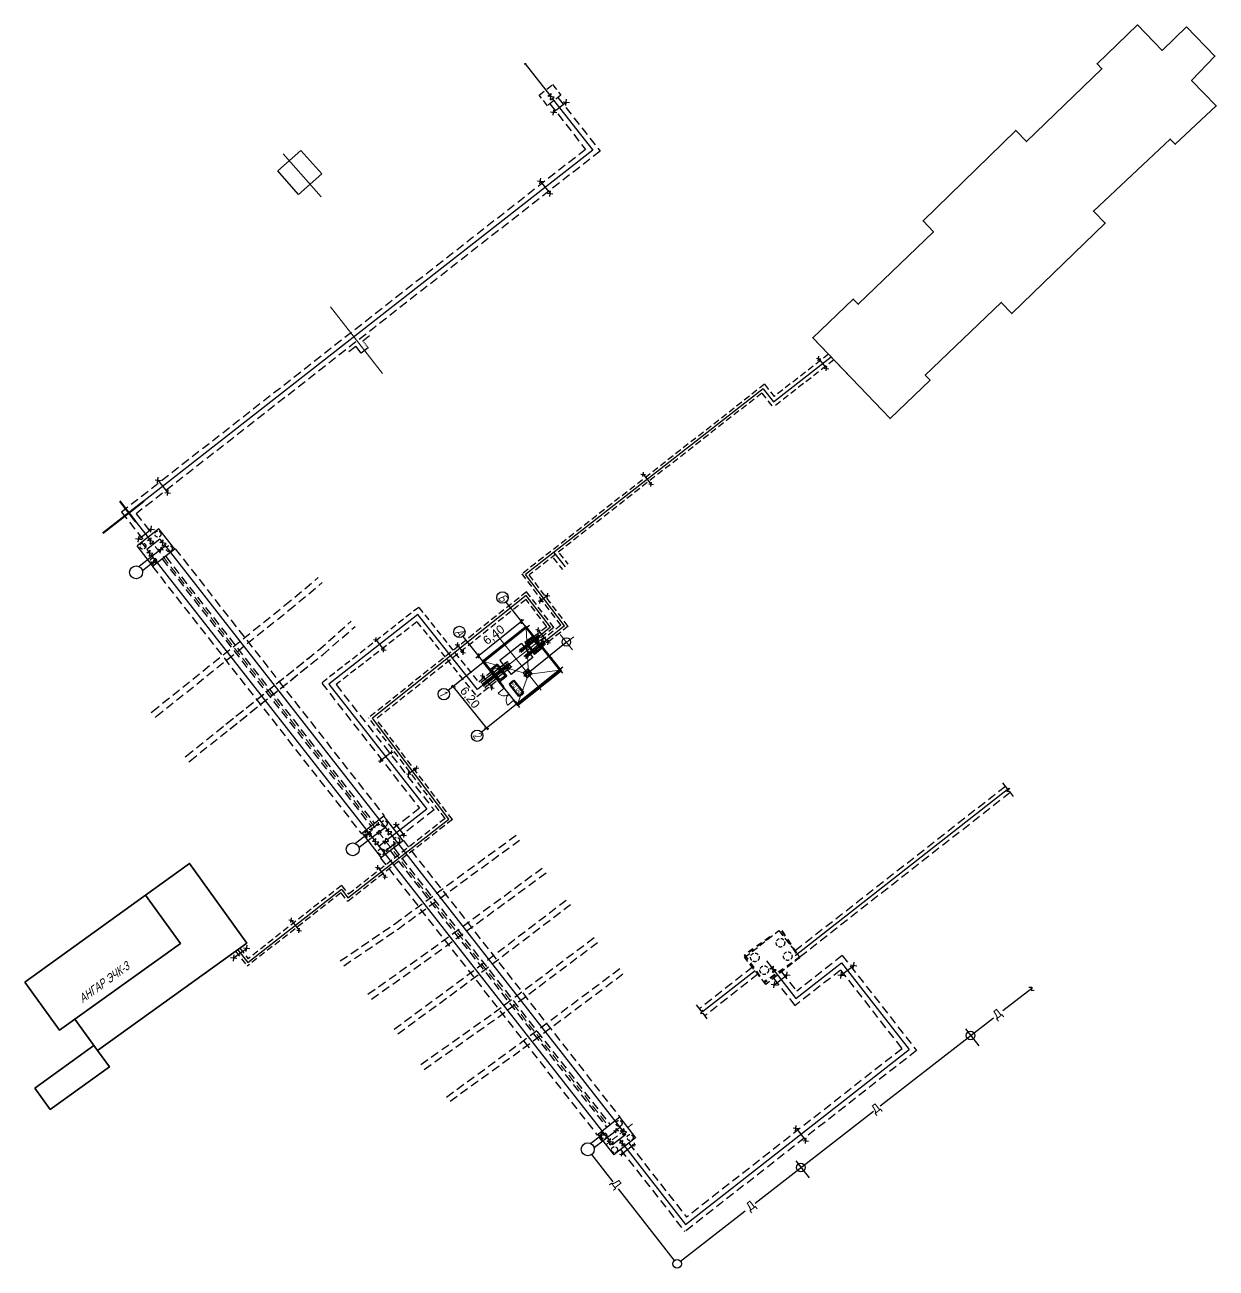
# Model space of a CAD drawing. Header units: metres. Extents: x 10859 to 10997, y -5554 to -5410.
import ezdxf

# ---------------------------------------------------------------- set-up
doc = ezdxf.new("R2010")
doc.units = ezdxf.units.M
doc.header["$MEASUREMENT"] = 0
doc.linetypes.add('( DASHED )', pattern=[0.75, 0.5, -0.25])
for name, color, linetype, lineweight in [('6_Теплопровод', 253, 'Continuous', 5), ('Аннотация', 7, 'Continuous', 50), ('Витраж', 7, 'Continuous', 18), ('Двери', 7, 'Continuous', 18), ('МГТ_АР_Платформа', 7, 'Continuous', 30), ('МГТ_ПМТ_границы_покрытий', 7, 'Continuous', 20), ('МГТ_ПМТ_Здания и  Сооружения', 250, 'Continuous', 35), ('МГТ_ТС-футляр', 6, 'Continuous', 30), ('МГТ_ТС_дренаж', 132, 'Continuous', 30), ('МГТ_ТС_канал', 6, 'Continuous', 30), ('МГТ_ТС_сеть', 6, 'Continuous', 30), ('Панели витража', 7, 'Continuous', 18), ('Стены наружные', 7, 'Continuous', 18), ('Стены штриховка', 7, 'Continuous', 40)]:
    doc.layers.add(name, color=color, linetype=linetype, lineweight=lineweight)
doc.layers.add('МГТ_ПМТ_здание', color=7, linetype='Continuous')
doc.layers.add('характеристика зданий', color=253, linetype='Continuous')
doc.styles.add('GOST Common', font='GOST_Common.ttf', dxfattribs={"width": 0.9, "oblique": 15, "height": 350})
doc.styles.add('GOST Common_3', font='GOST_Common.ttf', dxfattribs={"width": 0.9, "height": 250})
doc.styles.add('mggt', font='russian_1251.shx', dxfattribs={"width": 0.75, "oblique": 18, "height": 1})
doc.styles.get("Standard").update_dxf_attribs({"font": 'arial.ttf'})
pattern_1 = [(308.6098, (10918.57746, -5485.15179), (0.3026886, -0.2310375), [0.030477, -0.246586, 0.030477, -0.246586, -1.47767]), (308.6098, (10918.57746, -5485.15179), (0.3026886, -0.2310375), [-0.5541264, 0.030477, -0.5236494, 0.030477, -0.246586, -0.646481]), (308.6098, (10918.57746, -5485.15179), (0.3026886, -0.2310375), [-1.385316, 0.030477, -0.154232, 0.030477, -0.431295]), (68.6098, (10918.69999, -5485.23123), (0.0487401, 0.3776547), [0.030477, -0.246586, 0.030477, -0.246586, -1.47767]), (68.6098, (10918.69999, -5485.23123), (0.0487401, 0.3776547), [-0.5541264, 0.030477, -0.5236494, 0.030477, -0.246586, -0.646481]), (68.6098, (10918.69999, -5485.23123), (0.0487401, 0.3776547), [-1.385316, 0.030477, -0.154232, 0.030477, -0.431295]), (188.6098, (10918.87314, -5485.15205), (-0.3514286, -0.1466172), [0.030477, -0.246586, 0.030477, -0.246586, -1.47767]), (188.6098, (10918.87314, -5485.15205), (-0.3514286, -0.1466172), [-0.5541264, 0.030477, -0.5236494, 0.030477, -0.246586, -0.646481]), (188.6098, (10918.87314, -5485.15205), (-0.3514286, -0.1466172), [-1.385316, 0.030477, -0.154232, 0.030477, -0.431295])]

# ---------------------------------------------------------------- blocks, each defined once
blk = doc.blocks.new('01_Панель - _50_-550054-В_АР_ПЭ_01 Этаж')
at = {"layer": 'Панели витража', "lineweight": 30}
for p, q in [((-62.5, 0), (-62.5, -50)), ((62.5, 0), (-62.5, 0)), ((62.5, -50), (62.5, 0)), ((-62.5, -50), (62.5, -50))]:
    blk.add_line(p, q, dxfattribs=at)
blk = doc.blocks.new('Прямоугольный импост - 50х100 мм-533358-В_АР_ПЭ_01 Этаж')
at = {"layer": 'Витраж'}
for p, q in [((-1772, -4703), (-1772, -4603)), ((-1647, -4603), (-1772, -4603)), ((-1647, -4703), (-1772, -4703)), ((-1647, -4603), (-1647, -4703))]:
    blk.add_line(p, q, dxfattribs=at)
blk = doc.blocks.new('Высотные отметки - Рамка-5093-В_АР_ПЭ_01 Этаж')
at = {"layer": 'Аннотация'}
for p, q in [((-6.5, 0), (-6.5, 5)), ((-6.5, 5), (6.5, 5)), ((6.5, 5), (6.5, 0)), ((6.5, 0), (-6.5, 0))]:
    blk.add_line(p, q, dxfattribs=at)
blk = doc.blocks.new('Дверь-Витраж-Одинарная-Остекление - Дверь-Витраж-Одинарная-Глухая-536335-В_АР_ПЭ_01 Этаж')
at = {"layer": 'Двери'}
blk.add_line((488, 0), (488, -975), dxfattribs=at)
blk.add_arc((488, 0), 975, 180, 270, dxfattribs=at)
blk = doc.blocks.new('Дверь-Витраж-Одинарная-Остекление - Дверь-Витраж-Одинарная-Глухая-536332-В_АР_ПЭ_01 Этаж')
at = {"layer": 'Двери'}
blk.add_line((488, 0), (488, 975), dxfattribs=at)
blk.add_arc((488, 0), 975, 90, 180, dxfattribs=at)

msp = doc.modelspace()

# ---------------------------------------------------------------- hatches: boundary and pattern name
at = {"layer": 'МГТ_ТС_сеть', "lineweight": 30, "ltscale": 0.15}
h = msp.add_hatch(dxfattribs=at)
h.set_pattern_fill('FP_2', color=6, scale=0.000909, angle=-51.3902, style=0, pattern_type=2)
h.set_pattern_definition(pattern_1)
h.paths.add_polyline_path([(10918.43, -5481.36), (10921, -5484.58), (10921.01, -5484.57), (10916.94, -5479.48), (10916.93, -5479.48), (10917, -5479.57)], flags=0)
at = {"layer": 'Стены штриховка', "lineweight": 5}
h = msp.add_hatch(dxfattribs=at)
h.set_pattern_fill('FP_2', color=256, scale=0.000909, angle=-51.3902, style=0, pattern_type=2)
h.set_pattern_definition(pattern_1)
h.paths.add_polyline_path([(10920.85, -5484.56), (10920.85, -5484.55), (10916.92, -5479.63), (10916.92, -5479.64), (10920.84, -5484.55)], flags=0)
h = msp.add_hatch(dxfattribs=at)
h.set_pattern_fill('FP_2', color=256, scale=0.000909, angle=-51.3902, style=0, pattern_type=2)
h.set_pattern_definition(pattern_1)
h.paths.add_polyline_path([(10920.99, -5484.58), (10920.99, -5484.57), (10916.94, -5479.49), (10916.93, -5479.5), (10920.98, -5484.57)], flags=0)

# ---------------------------------------------------------------- linework, layer by layer
at = {"lineweight": 20}
msp.add_line((10922.31, -5482.17), (10920.88, -5480.39), dxfattribs=at)
at = {"color": 7, "linetype": 'ByBlock', "lineweight": 20, "ltscale": 100}
msp.add_line((10922.45, -5480.66), (10921.19, -5481.66), dxfattribs=at)
at = {"layer": '6_Теплопровод', "color": 7, "linetype": 'Continuous', "lineweight": 50, "ltscale": 0.8}
for p, q in [((10944.7, -5515.94), (10945.27, -5515.53)), ((10946.62, -5514.83), (10947, -5515.41)), ((10947.28, -5515.83), (10947.67, -5516.41)), ((10942.68, -5518.16), (10942.3, -5517.62)), ((10942.73, -5517.31), (10943.31, -5516.91)), ((10943.72, -5516.62), (10944.29, -5516.22)), ((10947.95, -5516.83), (10948.34, -5517.41)), ((10943.38, -5519.14), (10942.97, -5518.57)), ((10947.81, -5518.55), (10947.24, -5518.95)), ((10948.69, -5517.94), (10948.22, -5518.26)), ((10948.61, -5517.83), (10948.69, -5517.94)), ((10944.08, -5520.12), (10943.67, -5519.55)), ((10945.84, -5519.92), (10945.27, -5520.33)), ((10946.83, -5519.24), (10946.25, -5519.64)), ((10944.86, -5520.61), (10944.57, -5520.81))]:
    msp.add_line(p, q, dxfattribs=at)
at = {"layer": '6_Теплопровод', "color": 7, "linetype": 'Continuous', "lineweight": 30}
msp.add_line((10942.3, -5517.62), (10942.32, -5517.6), dxfattribs=at)
at = {"layer": 'МГТ_АР_Платформа', "linetype": 'Continuous', "lineweight": 30}
msp.add_line((10954.52, -5450.43), (10950.21, -5445.93), dxfattribs=at)
at = {"layer": 'МГТ_ПМТ_границы_покрытий', "color": 6, "lineweight": 25, "ltscale": 0.15}
for p, q in [((10972.26, -5497.64), (10972.8, -5498.34)), ((10973.05, -5498.25), (10972.76, -5498.65)), ((10972.76, -5498.65), (10973.02, -5498.61)), ((10972.8, -5498.34), (10973.05, -5498.24)), ((10973.02, -5498.61), (10973.51, -5499.24)), ((10936.67, -5523.44), (10937.22, -5524.14)), ((10937.46, -5524.05), (10937.18, -5524.45)), ((10937.18, -5524.45), (10937.43, -5524.41)), ((10937.22, -5524.14), (10937.47, -5524.04)), ((10937.43, -5524.41), (10937.92, -5525.04))]:
    msp.add_line(p, q, dxfattribs=at)
at = {"layer": 'МГТ_ПМТ_Здания и  Сооружения', "linetype": 'Continuous'}
msp.add_lwpolyline([(10993.64, -5409.81), (10996.92, -5413.21), (10994.22, -5416.04), (10997.07, -5418.99), (10992.31, -5423.44), (10991.74, -5422.84), (10982.82, -5431.22), (10984.18, -5432.61), (10973.33, -5443.12), (10972.1, -5441.83), (10963.28, -5450.28), (10963.85, -5450.87), (10959.2, -5455.32), (10950.21, -5445.93), (10954.92, -5441.43), (10955.49, -5442.03), (10964.23, -5433.61), (10963.03, -5432.35), (10973.8, -5421.85), (10975.05, -5423.14), (10983.79, -5414.67), (10983.24, -5414.1), (10987.92, -5409.58), (10990.81, -5412.54)], close=True, dxfattribs=at)
for points in [[(10872.71, -5510.69), (10877.83, -5507), (10884.46, -5516.26), (10867.14, -5528.75), (10864.51, -5525.08), (10876.77, -5516.29), (10872.71, -5510.69)], [(10858.7, -5520.79), (10872.71, -5510.69), (10876.77, -5516.29), (10862.72, -5526.37), (10858.7, -5520.79)], [(10859.84, -5533.12), (10866.72, -5528.16), (10868.51, -5530.65), (10861.65, -5535.58), (10859.84, -5533.12)]]:
    msp.add_lwpolyline(points, dxfattribs=at)
at = {"layer": 'МГТ_ТС-футляр', "color": 6, "linetype": '( DASHED )', "ltscale": 2}
for p, q in [((10875.06, -5471.35), (10899.32, -5502.37)), ((10876.16, -5470.44), (10900.44, -5501.49)), ((10873.51, -5472.5), (10897.8, -5503.55)), ((10874.64, -5471.63), (10898.92, -5502.68)), ((10902.66, -5504.33), (10927.82, -5536.5)), ((10901.14, -5505.51), (10926.3, -5537.69)), ((10901.54, -5505.2), (10926.7, -5537.38)), ((10900.01, -5506.39), (10925.18, -5538.56)), ((10925.37, -5538.81), (10925.75, -5539.3))]:
    msp.add_line(p, q, dxfattribs=at)
at = {"layer": 'МГТ_ТС-футляр', "color": 5, "linetype": '( DASHED )', "ltscale": 2}
for points in [[(10873.37, -5489.46), (10873.53, -5489.34), (10888.91, -5477.01), (10892.78, -5473.79)], [(10873.82, -5490.03), (10873.98, -5489.91), (10889.36, -5477.58), (10893.23, -5474.37)], [(10877.3, -5494.63), (10877.46, -5494.51), (10892.85, -5482.18), (10896.61, -5478.85)], [(10877.74, -5495.19), (10877.9, -5495.07), (10893.29, -5482.75), (10897.08, -5479.46)], [(10895.33, -5518.33), (10901.63, -5514.04), (10915.95, -5503.57)], [(10895.75, -5518.9), (10902.04, -5514.62), (10916.37, -5504.14)], [(10898.55, -5522.2), (10905.9, -5517), (10919, -5507.39)], [(10898.97, -5522.76), (10906.33, -5517.55), (10919.42, -5507.95)], [(10901.59, -5526.26), (10910.04, -5520.04), (10921.76, -5511.13)], [(10902.02, -5526.81), (10910.55, -5520.54), (10922.19, -5511.69)], [(10904.68, -5530.37), (10913.22, -5524.33), (10925.06, -5515.44)], [(10905.09, -5530.93), (10913.63, -5524.89), (10925.43, -5516.03)], [(10907.67, -5534.14), (10916.18, -5527.91), (10927.89, -5519.14)], [(10908.1, -5534.61), (10916.55, -5528.51), (10928.38, -5519.68)]]:
    msp.add_lwpolyline(points, dxfattribs=at)
at = {"layer": 'МГТ_ТС-футляр', "color": 6, "linetype": '( DASHED )', "ltscale": 2}
for points in [[(10882.05, -5490.83), (10891.8, -5483.02)], [(10882.49, -5491.4), (10892.24, -5483.59)]]:
    msp.add_lwpolyline(points, dxfattribs=at)
at = {"layer": 'МГТ_ТС_дренаж', "color": 132, "ltscale": 0.15}
for p, q in [((10921.62, -5481.31), (10917.15, -5484.89)), ((10972.28, -5524.1), (10975.64, -5521.49)), ((10975.31, -5521.39), (10975.65, -5521.37)), ((10975.65, -5521.37), (10975.62, -5521.76)), ((10975.62, -5521.76), (10975.93, -5521.74)), ((10958.03, -5535.18), (10971.22, -5524.93)), ((10967.94, -5526.22), (10969.49, -5528.19)), ((10943.53, -5546.46), (10957.25, -5535.79)), ((10927.04, -5544.01), (10924.54, -5540.8)), ((10948.23, -5541.55), (10949.78, -5543.52)), ((10934.14, -5553.13), (10927.65, -5544.79)), ((10934.84, -5553.21), (10942.38, -5547.35))]:
    msp.add_line(p, q, dxfattribs=at)
for centre in [(10921.59, -5481.28), (10968.55, -5527), (10948.84, -5542.33), (10934.45, -5553.52)]:
    msp.add_circle(centre, 0.5, dxfattribs=at)
at = {"layer": 'МГТ_ТС_канал', "color": 6, "linetype": '( DASHED )', "ltscale": 1.5}
for p, q in [((10918.43, -5417.74), (10920, -5416.51)), ((10920, -5416.51), (10920.96, -5417.74)), ((10919.39, -5418.97), (10918.43, -5417.74)), ((10920.96, -5417.74), (10919.39, -5418.97)), ((10952.04, -5447.84), (10945.74, -5452.76)), ((10952.67, -5448.49), (10945.59, -5454.03)), ((10944.62, -5451.34), (10916.45, -5473.37)), ((10944.29, -5452.36), (10917.28, -5473.48)), ((10944.29, -5452.36), (10945.6, -5454.04)), ((10944.62, -5451.34), (10945.74, -5452.76)), ((10920.77, -5470.94), (10921.78, -5472.23)), ((10920.07, -5471.49), (10921.13, -5472.84)), ((10920.96, -5479.33), (10916.45, -5473.37)), ((10921.81, -5479.46), (10917.28, -5473.48)), ((10916.98, -5475.43), (10898.64, -5490.08)), ((10920.15, -5479.61), (10916.98, -5475.43)), ((10916.91, -5476.33), (10899.51, -5490.23)), ((10919.31, -5479.5), (10916.91, -5476.33)), ((10904.44, -5477.25), (10893.18, -5486.05)), ((10904.44, -5477.25), (10911.39, -5485.95)), ((10904.24, -5478.93), (10894.84, -5486.23)), ((10904.24, -5478.93), (10911.2, -5487.64)), ((10919.31, -5479.5), (10917.87, -5480.65)), ((10920.15, -5479.61), (10918.22, -5481.13)), ((10920.96, -5479.33), (10918.41, -5481.36)), ((10921.82, -5479.45), (10918.78, -5481.84)), ((10912.89, -5484.76), (10911.39, -5485.95)), ((10913.45, -5485.85), (10911.2, -5487.64)), ((10907.5, -5501.77), (10898.64, -5490.08)), ((10908.35, -5501.9), (10899.51, -5490.23)), ((10908.35, -5501.9), (10896.18, -5511.42)), ((10907.5, -5501.77), (10896.3, -5510.59)), ((10895.48, -5509.55), (10884.63, -5518.09)), ((10895.48, -5509.55), (10896.3, -5510.59)), ((10895.4, -5510.43), (10884.53, -5518.94)), ((10895.4, -5510.43), (10896.18, -5511.42)), ((10942.3, -5517.91), (10946.27, -5514.81)), ((10946.27, -5514.81), (10948.72, -5517.95)), ((10883.16, -5517.19), (10884.53, -5518.94)), ((10883.65, -5516.84), (10884.63, -5518.09)), ((10944.76, -5521.05), (10942.3, -5517.91)), ((10948.72, -5517.95), (10944.75, -5521.06))]:
    msp.add_line(p, q, dxfattribs=at)
at = {"layer": 'МГТ_ТС_канал', "color": 6, "linetype": '( DASHED )', "ltscale": 2}
for p, q in [((10919.67, -5418.75), (10923.82, -5424.05)), ((10920.62, -5418), (10925.51, -5424.25)), ((10923.82, -5424.05), (10869.94, -5466.18)), ((10925.51, -5424.25), (10871.62, -5466.38)), ((10869.94, -5466.18), (10872.52, -5469.48)), ((10871.62, -5466.38), (10873.46, -5468.74)), ((10893.18, -5486.05, -0.1), (10904.54, -5500.58, -0.1)), ((10894.84, -5486.23, -0.1), (10906.22, -5500.78, -0.1)), ((10972.59, -5498.06), (10948.18, -5517.15)), ((10973.14, -5498.77), (10948.74, -5517.86)), ((10904.54, -5500.58), (10901.48, -5502.96)), ((10906.22, -5500.78), (10902.22, -5503.91)), ((10953.64, -5517.7), (10948.35, -5521.84)), ((10953.64, -5517.7), (10962.27, -5528.73)), ((10943.21, -5519.07), (10937.09, -5523.85)), ((10943.84, -5519.88), (10937.72, -5524.66)), ((10945.66, -5520.35), (10948.15, -5523.53)), ((10946.6, -5519.61), (10948.35, -5521.84)), ((10953.44, -5519.39), (10948.15, -5523.53)), ((10953.44, -5519.39), (10960.58, -5528.53)), ((10962.27, -5528.73), (10935.35, -5549.78)), ((10960.58, -5528.53), (10935.56, -5548.1)), ((10927.9, -5540.25), (10935.35, -5549.78)), ((10928.84, -5539.51), (10935.56, -5548.1))]:
    msp.add_line(p, q, dxfattribs=at)
at = {"layer": 'МГТ_ТС_сеть', "color": 7, "lineweight": 25, "ltscale": 0.15}
for p, q in [((10916.85, -5414.11), (10916.74, -5414.11)), ((10916.74, -5414.11), (10916.75, -5414.2)), ((10916.81, -5414.11), (10919.63, -5417.72)), ((10916.84, -5414.01), (10916.85, -5414.11)), ((10921.19, -5484.89), (10914.59, -5476.63)), ((10917.33, -5479.36), (10907.87, -5486.91)), ((10916.63, -5478.72), (10911.07, -5483.17)), ((10916.18, -5488.89), (10909.59, -5480.63)), ((10921.2, -5484.21), (10911.75, -5491.75)), ((10912.51, -5491.5), (10908.34, -5486.29))]:
    msp.add_line(p, q, dxfattribs=at)
at = {"layer": 'МГТ_ТС_сеть', "color": 6, "ltscale": 0.15}
for p, q in [((10919.43, -5417.88), (10919.84, -5417.56)), ((10920.16, -5417.97), (10919.43, -5417.88)), ((10919.75, -5418.29), (10919.84, -5417.56)), ((10919.75, -5418.29), (10920.16, -5417.97)), ((10919.95, -5418.13), (10924.66, -5424.15)), ((10920, -5419.8), (10921.61, -5418.54)), ((10920.07, -5420.08), (10920.16, -5419.35)), ((10921.21, -5418.52), (10921.94, -5418.61)), ((10921.53, -5418.93), (10921.62, -5418.2)), ((10919.74, -5419.67), (10920.48, -5419.76)), ((10924.66, -5424.15), (10870.78, -5466.28)), ((10918.24, -5427.69), (10918.9, -5427.77)), ((10918.53, -5428.06), (10918.61, -5427.4)), ((10918.57, -5427.73), (10919.71, -5429.18)), ((10919.38, -5429.14), (10920.04, -5429.22)), ((10919.67, -5429.51), (10919.75, -5428.85)), ((10897.94, -5446.28), (10898.74, -5445.65)), ((10896.32, -5447.54), (10897.13, -5446.91)), ((10897.76, -5447.72), (10897.13, -5446.91)), ((10898.57, -5447.09), (10897.76, -5447.72)), ((10873.82, -5462.43), (10874.48, -5462.51)), ((10874.11, -5462.79), (10874.19, -5462.14)), ((10874.14, -5462.46), (10875.3, -5463.94)), ((10874.97, -5463.9), (10875.63, -5463.98)), ((10875.26, -5464.27), (10875.34, -5463.61)), ((10870.78, -5466.28), (10873.16, -5469.33)), ((10874.26, -5468.12), (10871.73, -5470.09)), ((10871.8, -5469.4), (10873.41, -5468.14)), ((10873.01, -5468.12), (10873.75, -5468.21)), ((10873.33, -5468.53), (10873.42, -5467.8)), ((10876.1, -5470.49), (10874.26, -5468.12)), ((10871.55, -5469.27), (10872.28, -5469.36)), ((10871.87, -5469.68), (10871.96, -5468.94)), ((10872.23, -5469.7), (10872.71, -5470.31)), ((10874.39, -5469.34), (10872.87, -5470.52)), ((10872.95, -5469.5), (10873.36, -5469.17)), ((10873.68, -5469.59), (10872.95, -5469.5)), ((10873.27, -5469.91), (10873.36, -5469.17)), ((10873.27, -5469.91), (10873.68, -5469.59)), ((10873.48, -5469.74), (10873.63, -5469.93)), ((10874.37, -5469.73), (10874.78, -5469.41)), ((10875.1, -5469.82), (10874.37, -5469.73)), ((10874.39, -5469.34), (10874.58, -5469.57)), ((10874.69, -5470.14), (10874.78, -5469.41)), ((10874.69, -5470.14), (10875.1, -5469.82)), ((10873.57, -5472.45), (10871.73, -5470.09)), ((10874.35, -5470.66), (10871.97, -5472.52)), ((10872.85, -5470.92), (10873.26, -5470.6)), ((10873.58, -5471.01), (10872.85, -5470.92)), ((10872.87, -5470.52), (10873.06, -5470.76)), ((10873.17, -5471.33), (10873.26, -5470.6)), ((10873.17, -5471.33), (10873.58, -5471.01)), ((10873.38, -5471.17), (10899.27, -5504.28)), ((10876.16, -5470.44), (10873.51, -5472.5)), ((10874.23, -5470.51), (10874.77, -5470.58)), ((10874.47, -5470.81), (10874.23, -5470.51)), ((10874.47, -5470.81), (10874.35, -5470.66)), ((10874.47, -5470.81), (10874.54, -5470.27)), ((10874.5, -5470.54), (10874.5, -5470.54)), ((10874.77, -5470.58), (10874.54, -5470.27)), ((10874.66, -5470.42), (10874.54, -5470.27)), ((10875.02, -5470.14), (10874.66, -5470.42)), ((10874.9, -5469.98), (10900.79, -5503.1)), ((10873.49, -5472.12), (10872.35, -5473.01)), ((10873.37, -5471.96), (10873.91, -5472.03)), ((10873.61, -5472.27), (10873.37, -5471.96)), ((10873.61, -5472.27), (10873.68, -5471.73)), ((10873.91, -5472.03), (10873.68, -5471.73)), ((10873.8, -5471.88), (10873.68, -5471.73)), ((10873.88, -5471.81), (10873.8, -5471.88)), ((10894.02, -5486.16, -0.1), (10905.38, -5500.68, -0.1)), ((10901.27, -5494.09, -0.1), (10899.97, -5495.11, -0.1)), ((10901.05, -5494.07, -0.1), (10901.48, -5494.12, -0.1)), ((10901.29, -5493.88, -0.1), (10901.24, -5494.3, -0.1)), ((10899.76, -5495.08, -0.1), (10900.18, -5495.13, -0.1)), ((10899.99, -5494.9, -0.1), (10899.94, -5495.32, -0.1)), ((10973, -5498.31), (10948.16, -5517.74)), ((10900.44, -5501.49), (10897.8, -5503.55)), ((10900.39, -5501.54), (10902.6, -5504.38)), ((10898.7, -5503.04), (10899.12, -5503.09)), ((10899.81, -5502.36), (10898.8, -5503.15)), ((10898.94, -5502.86), (10898.88, -5503.28)), ((10899.51, -5502.41), (10899.93, -5502.46)), ((10899.75, -5502.22), (10899.7, -5502.64)), ((10899.77, -5503.66), (10899.84, -5503.12)), ((10899.84, -5503.12), (10900.08, -5503.43)), ((10900.57, -5502.81), (10899.96, -5503.28)), ((10900.58, -5503.26), (10901, -5502.93)), ((10900.9, -5503.67), (10900.99, -5502.94)), ((10901.78, -5502.48), (10902.77, -5503.74)), ((10898.66, -5503.5), (10897.12, -5504.7)), ((10898.89, -5504.11), (10897.5, -5505.19)), ((10897.86, -5503.5), (10900.07, -5506.34)), ((10898.2, -5503.61), (10898.74, -5503.68)), ((10898.2, -5503.61), (10898.43, -5503.91)), ((10898.2, -5503.61), (10898.32, -5503.77)), ((10898.43, -5503.91), (10898.5, -5503.37)), ((10898.5, -5503.37), (10898.74, -5503.68)), ((10899.66, -5503.51), (10898.54, -5504.38)), ((10899.8, -5504.53), (10899.06, -5504.44)), ((10899.07, -5504.44), (10899.48, -5504.12)), ((10899.38, -5504.86), (10899.48, -5504.12)), ((10899.39, -5504.86), (10899.8, -5504.53)), ((10899.54, -5503.37), (10900.08, -5503.43)), ((10899.54, -5503.37), (10899.77, -5503.66)), ((10900.41, -5504.56), (10899.84, -5505.01)), ((10902.66, -5504.33), (10900.01, -5506.39)), ((10900.26, -5504.37), (10900.94, -5504.46)), ((10900.26, -5504.37), (10900.56, -5504.75)), ((10900.56, -5504.75), (10900.64, -5504.08)), ((10901.32, -5503.34), (10900.59, -5503.25)), ((10901.86, -5503.43), (10900.79, -5504.27)), ((10900.91, -5503.67), (10901.32, -5503.35)), ((10900.95, -5503.3), (10900.95, -5503.3)), ((10901.11, -5503.51), (10928.04, -5537.95)), ((10901.57, -5504.61), (10901.52, -5505.03)), ((10899.59, -5504.69), (10926.53, -5539.13)), ((10900.52, -5505.42), (10900.94, -5505.47)), ((10901.66, -5504.73), (10900.65, -5505.51)), ((10900.76, -5505.24), (10900.71, -5505.66)), ((10901.33, -5504.79), (10901.75, -5504.84)), ((10944.84, -5518.32), (10948.26, -5522.7)), ((10945.24, -5519.26), (10945.65, -5518.94)), ((10945.56, -5519.67), (10945.65, -5518.94)), ((10948.25, -5522.69), (10953.54, -5518.55)), ((10953.4, -5520.07), (10955.02, -5518.81)), ((10953.54, -5518.55), (10961.43, -5528.63)), ((10954.6, -5518.8), (10955.33, -5518.89)), ((10954.92, -5519.21), (10955.01, -5518.48)), ((10943.53, -5519.47), (10937.41, -5524.26)), ((10945.97, -5519.35), (10945.24, -5519.26)), ((10945.56, -5519.67), (10945.97, -5519.35)), ((10945.64, -5521.17), (10947.26, -5519.9)), ((10946.84, -5519.9), (10947.57, -5519.99)), ((10947.16, -5520.31), (10947.25, -5519.58)), ((10953.14, -5519.95), (10953.87, -5520.03)), ((10953.46, -5520.36), (10953.55, -5519.62)), ((10945.38, -5521.04), (10946.11, -5521.13)), ((10945.7, -5521.45), (10945.79, -5520.72)), ((10935.45, -5548.94), (10961.43, -5528.63)), ((10927.82, -5536.5), (10925.18, -5538.56)), ((10927.33, -5538.32), (10927.39, -5537.78)), ((10927.39, -5537.78), (10927.63, -5538.08)), ((10927.83, -5537.68), (10927.51, -5537.93)), ((10927.79, -5536.53), (10929.63, -5538.9)), ((10927.84, -5538.11), (10928.25, -5537.79)), ((10928.16, -5538.52), (10928.25, -5537.79)), ((10947.93, -5537.73), (10948.59, -5537.81)), ((10948.22, -5538.09), (10948.3, -5537.44)), ((10948.27, -5537.77), (10949.43, -5539.25)), ((10925.55, -5538.67), (10924.43, -5539.54)), ((10927.21, -5538.17), (10924.81, -5540.03)), ((10925.26, -5538.49), (10927.11, -5540.86)), ((10925.43, -5538.52), (10925.97, -5538.59)), ((10925.43, -5538.52), (10925.67, -5538.82)), ((10925.67, -5538.82), (10925.73, -5538.28)), ((10925.73, -5538.28), (10925.97, -5538.59)), ((10925.93, -5538.37), (10925.85, -5538.44)), ((10926.32, -5539.3), (10926.73, -5538.97)), ((10926.64, -5539.71), (10926.73, -5538.97)), ((10928.49, -5538.51), (10926.97, -5539.7)), ((10927.09, -5538.02), (10927.63, -5538.08)), ((10927.09, -5538.02), (10927.33, -5538.32)), ((10927.09, -5538.02), (10927.21, -5538.17)), ((10929.63, -5538.9), (10927.11, -5540.86)), ((10927.75, -5539.09), (10927.94, -5539.33)), ((10928.13, -5539.18), (10927.75, -5539.48)), ((10928.57, -5538.2), (10927.84, -5538.11)), ((10928.13, -5539.18), (10928.05, -5539.85)), ((10928.16, -5538.52), (10928.57, -5538.2)), ((10928.36, -5538.36), (10928.49, -5538.51)), ((10949.07, -5539.18), (10949.73, -5539.26)), ((10949.36, -5539.55), (10949.44, -5538.89)), ((10927.05, -5539.38), (10926.32, -5539.3)), ((10926.64, -5539.71), (10927.05, -5539.39)), ((10926.85, -5539.55), (10926.97, -5539.7)), ((10927.75, -5539.48), (10928.43, -5539.56)), ((10928.02, -5540.6), (10927.97, -5541.02)), ((10929.45, -5539.67), (10927.99, -5540.81)), ((10928.43, -5539.56), (10928.05, -5539.85)), ((10928.24, -5539.71), (10935.45, -5548.94)), ((10929.24, -5539.64), (10929.66, -5539.69)), ((10929.48, -5539.45), (10929.43, -5539.88)), ((10927.78, -5540.78), (10928.2, -5540.83))]:
    msp.add_line(p, q, dxfattribs=at)
at = {"layer": 'МГТ_ТС_сеть', "color": 2}
for p, q in [((10888.07, -5426.55), (10890.77, -5424.17)), ((10888.71, -5424.55), (10893.13, -5429.56)), ((10890.77, -5424.17), (10893.18, -5426.9)), ((10890.48, -5429.28), (10888.07, -5426.55)), ((10893.18, -5426.9), (10890.48, -5429.28))]:
    msp.add_line(p, q, dxfattribs=at)
at = {"layer": 'МГТ_ТС_сеть', "color": 6, "lineweight": 18, "ltscale": 1.5}
msp.add_line((10900.25, -5450.07), (10894.2, -5442.33), dxfattribs=at)
at = {"layer": 'МГТ_ТС_сеть', "color": 6, "linetype": '( DASHED )', "ltscale": 0.15}
msp.add_line((10897.94, -5446.28), (10898.57, -5447.09), dxfattribs=at)
at = {"layer": 'МГТ_ТС_сеть', "color": 6, "lineweight": 30, "ltscale": 0.15}
for p, q in [((10945.66, -5453.39), (10952.35, -5448.16)), ((10950.86, -5448.61), (10950.93, -5448.08)), ((10950.63, -5448.31), (10951.16, -5448.38)), ((10950.89, -5448.34), (10951.82, -5449.52)), ((10951.54, -5449.48), (10952.07, -5449.54)), ((10951.77, -5449.77), (10951.84, -5449.25)), ((10944.46, -5451.85), (10916.86, -5473.42)), ((10944.46, -5451.85), (10945.66, -5453.39)), ((10930.26, -5461.76), (10930.79, -5461.82)), ((10930.49, -5462.05), (10930.56, -5461.53)), ((10930.52, -5461.78), (10931.45, -5462.97)), ((10931.4, -5463.22), (10931.47, -5462.69)), ((10931.17, -5462.92), (10931.7, -5462.99)), ((10920.14, -5470.86), (10921.46, -5472.54)), ((10921.38, -5479.38), (10916.86, -5473.42)), ((10919.37, -5476.14), (10919.44, -5475.62)), ((10916.93, -5475.86), (10899.06, -5490.13)), ((10919.74, -5479.56), (10916.93, -5475.86)), ((10918.3, -5476.51), (10918.83, -5476.57)), ((10918.53, -5476.8), (10918.6, -5476.27)), ((10919.4, -5475.88), (10918.57, -5476.54)), ((10919.14, -5475.85), (10919.67, -5475.91)), ((10904.34, -5478.09), (10894.02, -5486.16)), ((10911.29, -5486.8), (10904.34, -5478.09)), ((10916.93, -5479.46), (10911.82, -5483.54)), ((10916.93, -5479.46), (10911.83, -5483.54)), ((10916.93, -5479.48), (10911.85, -5483.55)), ((10916.93, -5479.5), (10911.86, -5483.55)), ((10916.92, -5479.62), (10911.99, -5483.56)), ((10916.92, -5479.64), (10912, -5483.56)), ((10916.38, -5479.17), (10916.44, -5478.63)), ((10920.85, -5484.55), (10916.92, -5479.62)), ((10921.01, -5484.57), (10916.93, -5479.46)), ((10921.02, -5484.57), (10916.93, -5479.46)), ((10920.99, -5484.57), (10916.93, -5479.48)), ((10920.98, -5484.57), (10916.93, -5479.5)), ((10918.04, -5479.82), (10918.57, -5479.89)), ((10919.74, -5479.56), (10918.07, -5480.89)), ((10918.22, -5479.76), (10919.53, -5481.4)), ((10918.27, -5480.12), (10918.34, -5479.59)), ((10921.37, -5479.38), (10918.61, -5481.59)), ((10899.2, -5480.98), (10899.72, -5481.04)), ((10899.43, -5481.27), (10899.49, -5480.75)), ((10899.46, -5481.01), (10900.39, -5482.2)), ((10908.91, -5481.84), (10908.98, -5481.32)), ((10916.38, -5481.45), (10913.86, -5483.41)), ((10918.37, -5480.48), (10916.38, -5482.06)), ((10916.38, -5481.45), (10917.7, -5483.09)), ((10918.54, -5480.69), (10916.55, -5482.28)), ((10917.7, -5480.62), (10916.78, -5481.35)), ((10916.78, -5481.35), (10917.89, -5482.73)), ((10918.92, -5481.16), (10916.92, -5482.76)), ((10917.68, -5480.81), (10916.97, -5481.37)), ((10916.97, -5481.37), (10917.91, -5482.54)), ((10919.09, -5481.39), (10917.1, -5482.98)), ((10917.68, -5480.81), (10918.61, -5481.98)), ((10917.7, -5480.62), (10918.8, -5482)), ((10918.16, -5481), (10918.11, -5481.04)), ((10919.22, -5481.29), (10919.74, -5481.36)), ((10919.45, -5481.59), (10919.51, -5481.06)), ((10900.12, -5482.17), (10900.65, -5482.23)), ((10900.35, -5482.46), (10900.42, -5481.93)), ((10908.68, -5481.55), (10909.21, -5481.61)), ((10909.66, -5482.53), (10908.95, -5481.58)), ((10909.36, -5482.45), (10909.89, -5482.52)), ((10909.59, -5482.75), (10909.66, -5482.22)), ((10911.37, -5483.17), (10911.44, -5482.63)), ((10916.3, -5482.13), (10916.18, -5482.23)), ((10916.26, -5482.09), (10916.42, -5482.11)), ((10916.26, -5482.09), (10916.33, -5482.18)), ((10916.26, -5482.1), (10916.26, -5482.09)), ((10916.26, -5482.1), (10916.33, -5482.18)), ((10916.33, -5482.18), (10916.35, -5482.02)), ((10916.33, -5482.18), (10916.33, -5482.18)), ((10916.35, -5482.02), (10916.42, -5482.11)), ((10916.35, -5482.02), (10916.35, -5482.02)), ((10916.35, -5482.02), (10916.42, -5482.11)), ((10916.47, -5482.35), (10916.35, -5482.44)), ((10916.42, -5482.11), (10916.42, -5482.11)), ((10916.43, -5482.31), (10916.44, -5482.31)), ((10916.43, -5482.31), (10916.5, -5482.39)), ((10916.44, -5482.31), (10916.59, -5482.32)), ((10916.44, -5482.31), (10916.5, -5482.39)), ((10916.5, -5482.39), (10916.52, -5482.24)), ((10916.5, -5482.39), (10916.5, -5482.39)), ((10916.52, -5482.24), (10916.52, -5482.23)), ((10916.52, -5482.23), (10916.59, -5482.32)), ((10916.52, -5482.24), (10916.59, -5482.32)), ((10916.59, -5482.32), (10916.59, -5482.32)), ((10916.84, -5482.82), (10916.72, -5482.92)), ((10916.8, -5482.78), (10916.96, -5482.8)), ((10916.8, -5482.78), (10916.87, -5482.87)), ((10916.8, -5482.78), (10916.8, -5482.78)), ((10916.8, -5482.78), (10916.87, -5482.87)), ((10916.87, -5482.87), (10916.89, -5482.71)), ((10916.87, -5482.87), (10916.87, -5482.87)), ((10916.88, -5482.79), (10916.88, -5482.79)), ((10916.89, -5482.71), (10916.96, -5482.8)), ((10916.89, -5482.71), (10916.96, -5482.79)), ((10916.9, -5482.73), (10916.91, -5482.72)), ((10916.96, -5482.8), (10916.96, -5482.79)), ((10917.05, -5483.08), (10917.06, -5482.93)), ((10917.06, -5482.93), (10917.13, -5483.02)), ((10917.06, -5482.93), (10917.07, -5482.93)), ((10917.07, -5482.93), (10917.14, -5483.01)), ((10918.8, -5482), (10917.89, -5482.73)), ((10918.61, -5481.98), (10917.91, -5482.54)), ((10914.46, -5483.8), (10911.7, -5485.99)), ((10911.82, -5483.54), (10914.2, -5486.53)), ((10911.83, -5483.54), (10914.21, -5486.52)), ((10911.85, -5483.55), (10914.22, -5486.51)), ((10911.86, -5483.55), (10914.22, -5486.51)), ((10914.62, -5483.99), (10911.86, -5486.19)), ((10911.99, -5483.56), (10914.3, -5486.45)), ((10911.99, -5483.56), (10914.3, -5486.45)), ((10914.78, -5484.19), (10912.01, -5486.38)), ((10914.93, -5484.38), (10912.17, -5486.58)), ((10913.56, -5483.85), (10912.75, -5484.5)), ((10913.54, -5484.05), (10912.94, -5484.52)), ((10913.54, -5484.05), (10914.47, -5485.22)), ((10913.56, -5483.85), (10914.67, -5485.24)), ((10913.87, -5483.42), (10915.18, -5485.06)), ((10914.42, -5483.74), (10914.61, -5483.77)), ((10914.42, -5483.74), (10914.5, -5483.85)), ((10914.42, -5483.75), (10914.42, -5483.74)), ((10914.42, -5483.75), (10914.5, -5483.85)), ((10914.5, -5483.85), (10914.53, -5483.66)), ((10914.5, -5483.85), (10914.5, -5483.85)), ((10914.53, -5483.66), (10914.61, -5483.77)), ((10914.53, -5483.66), (10914.53, -5483.66)), ((10914.53, -5483.66), (10914.61, -5483.76)), ((10914.75, -5483.57), (10914.57, -5483.71)), ((10914.57, -5483.94), (10914.76, -5483.96)), ((10914.57, -5483.94), (10914.58, -5483.94)), ((10914.57, -5483.94), (10914.65, -5484.04)), ((10914.58, -5483.94), (10914.66, -5484.04)), ((10914.61, -5483.77), (10914.61, -5483.76)), ((10914.65, -5484.04), (10914.66, -5484.04)), ((10914.66, -5484.04), (10914.68, -5483.85)), ((10914.68, -5483.85), (10914.76, -5483.96)), ((10914.68, -5483.85), (10914.68, -5483.85)), ((10914.68, -5483.85), (10914.76, -5483.95)), ((10914.9, -5483.76), (10914.72, -5483.91)), ((10914.74, -5484.14), (10914.93, -5484.16)), ((10914.74, -5484.14), (10914.82, -5484.25)), ((10914.74, -5484.15), (10914.74, -5484.14)), ((10914.74, -5484.15), (10914.82, -5484.25)), ((10914.76, -5483.96), (10914.76, -5483.95)), ((10914.82, -5484.25), (10914.84, -5484.06)), ((10914.82, -5484.25), (10914.82, -5484.25)), ((10914.84, -5484.06), (10914.93, -5484.16)), ((10914.84, -5484.06), (10914.85, -5484.06)), ((10914.85, -5484.06), (10914.93, -5484.16)), ((10915.07, -5483.97), (10914.88, -5484.11)), ((10914.88, -5484.32), (10915.07, -5484.35)), ((10914.88, -5484.33), (10914.89, -5484.32)), ((10914.88, -5484.33), (10914.96, -5484.43)), ((10914.89, -5484.32), (10914.97, -5484.43)), ((10914.93, -5484.16), (10914.93, -5484.16)), ((10914.97, -5484.43), (10914.99, -5484.24)), ((10914.99, -5484.24), (10915.07, -5484.35)), ((10914.99, -5484.24), (10914.99, -5484.24)), ((10914.99, -5484.24), (10915.07, -5484.34)), ((10915.21, -5484.15), (10915.03, -5484.29)), ((10915.07, -5484.35), (10915.07, -5484.34)), ((10917.7, -5483.09), (10915.17, -5485.05)), ((10917.02, -5483.04), (10916.9, -5483.14)), ((10916.97, -5483), (10916.98, -5483)), ((10916.97, -5483), (10917.04, -5483.09)), ((10916.98, -5483), (10917.13, -5483.02)), ((10916.98, -5483), (10917.05, -5483.08)), ((10917.04, -5483.09), (10917.05, -5483.08)), ((10917.13, -5483.02), (10917.14, -5483.01)), ((10913.41, -5485.11), (10911.29, -5486.8)), ((10911.61, -5485.18), (10912.14, -5485.24)), ((10911.84, -5485.47), (10911.91, -5484.94)), ((10911.87, -5485.21), (10912.96, -5486.6)), ((10912.75, -5484.5), (10913.86, -5485.89)), ((10912.94, -5484.52), (10913.88, -5485.69)), ((10914.67, -5485.24), (10913.86, -5485.89)), ((10914.47, -5485.22), (10913.88, -5485.69)), ((10914.96, -5484.43), (10914.97, -5484.43)), ((10915.91, -5488.66), (10921.02, -5484.57)), ((10915.91, -5488.65), (10921.01, -5484.57)), ((10915.91, -5488.63), (10920.99, -5484.57)), ((10915.91, -5488.62), (10920.98, -5484.57)), ((10915.92, -5488.49), (10920.85, -5484.55)), ((10915.93, -5488.48), (10920.84, -5484.55)), ((10917.16, -5484.41), (10916.6, -5484.86)), ((10917.05, -5485.43), (10916.6, -5484.86)), ((10917.25, -5484.8), (10916.65, -5485.28)), ((10917.14, -5484.6), (10916.79, -5484.88)), ((10916.79, -5484.88), (10917.12, -5484.71)), ((10917.07, -5485.24), (10916.79, -5484.88)), ((10917.62, -5484.97), (10917.05, -5485.43)), ((10917.43, -5484.95), (10917.07, -5485.24)), ((10917.12, -5484.71), (10917.43, -5484.95)), ((10917.43, -5484.95), (10917.14, -5484.6)), ((10917.62, -5484.97), (10917.16, -5484.41)), ((10917.36, -5484.65), (10917.26, -5484.74)), ((10917.42, -5484.73), (10917.31, -5484.81)), ((10912.69, -5486.56), (10913.22, -5486.63)), ((10912.92, -5486.86), (10912.99, -5486.33)), ((10914.2, -5486.53), (10914.3, -5486.45)), ((10914.2, -5486.53), (10914.3, -5486.45)), ((10915.66, -5488.15), (10915.56, -5488.23)), ((10915.66, -5488.15), (10915.56, -5488.23)), ((10915.56, -5488.23), (10915.91, -5488.66)), ((10915.56, -5488.23), (10915.91, -5488.66)), ((10915.57, -5488.23), (10915.91, -5488.65)), ((10915.57, -5488.23), (10915.91, -5488.65)), ((10915.58, -5488.22), (10915.91, -5488.63)), ((10915.58, -5488.22), (10915.91, -5488.63)), ((10915.59, -5488.21), (10915.91, -5488.62)), ((10915.59, -5488.21), (10915.91, -5488.62)), ((10915.66, -5488.15), (10915.93, -5488.48)), ((10915.66, -5488.15), (10915.93, -5488.48)), ((10915.66, -5488.16), (10915.92, -5488.49)), ((10915.66, -5488.16), (10915.92, -5488.49)), ((10907.93, -5501.85), (10899.06, -5490.13)), ((10904.18, -5495.91), (10903.27, -5496.62)), ((10903.91, -5495.88), (10904.44, -5495.94)), ((10904.14, -5496.18), (10904.21, -5495.65)), ((10903.01, -5496.59), (10903.54, -5496.65)), ((10903.24, -5496.88), (10903.31, -5496.36)), ((10905.38, -5500.68), (10901.55, -5503.67)), ((10896.23, -5510.99), (10907.93, -5501.85)), ((10901.52, -5502.45), (10902.04, -5502.51)), ((10901.75, -5502.74), (10901.81, -5502.21)), ((10900.64, -5504.08), (10900.94, -5504.46)), ((10902.5, -5503.71), (10903.03, -5503.77)), ((10902.73, -5504), (10902.8, -5503.47)), ((10899.41, -5507.43), (10899.94, -5507.5)), ((10899.64, -5507.73), (10899.71, -5507.2)), ((10899.68, -5507.46), (10900.54, -5508.57)), ((10900.28, -5508.54), (10900.8, -5508.6)), ((10900.51, -5508.83), (10900.57, -5508.31)), ((10884.58, -5518.51), (10895.46, -5510)), ((10895.46, -5510), (10896.23, -5510.99)), ((10889.37, -5513.57), (10889.89, -5513.63)), ((10889.6, -5513.86), (10889.66, -5513.34)), ((10889.63, -5513.6), (10890.56, -5514.79)), ((10890.52, -5515.05), (10890.59, -5514.52)), ((10890.29, -5514.75), (10890.82, -5514.82)), ((10882.91, -5518.02), (10884.54, -5516.79)), ((10882.92, -5518.34), (10883.01, -5517.61)), ((10883.41, -5517.01), (10884.58, -5518.51)), ((10884.09, -5516.81), (10884.83, -5516.9)), ((10884.42, -5517.22), (10884.51, -5516.49)), ((10882.6, -5517.93), (10883.33, -5518.02))]:
    msp.add_line(p, q, dxfattribs=at)
at = {"layer": 'МГТ_ТС_сеть', "color": 2, "lineweight": 50}
for p, q in [((10872.52, -5464.92), (10867.76, -5468.64)), ((10869.71, -5464.91), (10871.59, -5467.32))]:
    msp.add_line(p, q, dxfattribs=at)
at = {"layer": 'МГТ_ТС_сеть', "color": 7, "linetype": '( DASHED )', "lineweight": 18, "ltscale": 2}
msp.add_line((10873.82, -5470.17), (10926.5, -5537.53), dxfattribs=at)
at = {"layer": 'МГТ_ТС_сеть', "color": 6, "lineweight": 20, "ltscale": 0.15}
for p, q in [((10916.92, -5479.64), (10917.16, -5484.41)), ((10919.01, -5480.73), (10913.41, -5485.11)), ((10918.68, -5486.89), (10913.53, -5480.44)), ((10917.04, -5481.32), (10917.7, -5481.07)), ((10917.7, -5481.07), (10918.61, -5481.98)), ((10911.99, -5483.56), (10916.6, -5484.86)), ((10912.94, -5484.52), (10913.55, -5484.3)), ((10913.55, -5484.3), (10914.47, -5485.22)), ((10917.05, -5485.43), (10915.92, -5488.49)), ((10920.85, -5484.55), (10917.62, -5484.97))]:
    msp.add_line(p, q, dxfattribs=at)
at = {"layer": 'МГТ_ТС_сеть', "color": 7, "lineweight": 20, "ltscale": 0.15}
for p, q in [((10918.06, -5480.9), (10916.12, -5482.45)), ((10918.59, -5481.61), (10916.84, -5483))]:
    msp.add_line(p, q, dxfattribs=at)
at = {"layer": 'МГТ_ТС_сеть', "color": 6, "lineweight": 25, "ltscale": 0.15}
for p, q in [((10918.32, -5480.46), (10918.37, -5480.45)), ((10918.37, -5480.45), (10918.37, -5480.51)), ((10918.37, -5480.51), (10918.41, -5480.51)), ((10918.49, -5480.67), (10918.54, -5480.66)), ((10918.54, -5480.66), (10918.54, -5480.72)), ((10918.54, -5480.72), (10918.59, -5480.72)), ((10918.87, -5481.14), (10918.92, -5481.13)), ((10918.92, -5481.13), (10918.92, -5481.19)), ((10918.92, -5481.19), (10918.96, -5481.19)), ((10919.04, -5481.36), (10919.1, -5481.36)), ((10919.1, -5481.36), (10919.09, -5481.41)), ((10919.09, -5481.41), (10919.14, -5481.41)), ((10916.13, -5482.2), (10916.18, -5482.2)), ((10916.18, -5482.2), (10916.18, -5482.26)), ((10916.18, -5482.26), (10916.23, -5482.25)), ((10916.3, -5482.42), (10916.35, -5482.41)), ((10916.35, -5482.41), (10916.35, -5482.47)), ((10916.35, -5482.47), (10916.39, -5482.47)), ((10916.67, -5482.89), (10916.72, -5482.89)), ((10916.72, -5482.89), (10916.72, -5482.94)), ((10916.72, -5482.94), (10916.77, -5482.94)), ((10914.7, -5483.55), (10914.75, -5483.54)), ((10914.75, -5483.54), (10914.74, -5483.6)), ((10914.74, -5483.6), (10914.79, -5483.6)), ((10914.85, -5483.75), (10914.9, -5483.74)), ((10914.9, -5483.74), (10914.9, -5483.8)), ((10914.9, -5483.8), (10914.95, -5483.8)), ((10915.02, -5483.95), (10915.07, -5483.95)), ((10915.07, -5483.95), (10915.06, -5484)), ((10915.06, -5484), (10915.11, -5484)), ((10915.16, -5484.12), (10915.21, -5484.12)), ((10915.21, -5484.12), (10915.21, -5484.18)), ((10915.21, -5484.18), (10915.26, -5484.17)), ((10916.85, -5483.12), (10916.9, -5483.11)), ((10916.9, -5483.11), (10916.9, -5483.17)), ((10916.9, -5483.17), (10916.95, -5483.17)), ((10911.66, -5485.97), (10911.71, -5485.96)), ((10911.71, -5485.96), (10911.7, -5486.02)), ((10911.7, -5486.02), (10911.75, -5486.02)), ((10911.81, -5486.16), (10911.87, -5486.16)), ((10911.87, -5486.16), (10911.86, -5486.22)), ((10911.86, -5486.22), (10911.91, -5486.21)), ((10911.96, -5486.36), (10912.02, -5486.36)), ((10912.02, -5486.36), (10912.01, -5486.42)), ((10912.01, -5486.42), (10912.06, -5486.41)), ((10912.12, -5486.55), (10912.17, -5486.55)), ((10912.17, -5486.55), (10912.17, -5486.61)), ((10912.17, -5486.61), (10912.21, -5486.6))]:
    msp.add_line(p, q, dxfattribs=at)
at = {"layer": 'МГТ_ТС_сеть', "color": 7, "lineweight": 30, "ltscale": 0.15}
for p, q in [((10908.2, -5486.39), (10908.73, -5486.49)), ((10912.07, -5491.24), (10912.6, -5491.33))]:
    msp.add_line(p, q, dxfattribs=at)
at = {"layer": 'МГТ_ТС_сеть', "color": 6, "linetype": '( DASHED )', "lineweight": 18, "ltscale": 1.5}
msp.add_line((10929.29, -5537.26), (10926.19, -5539.68), dxfattribs=at)
at = {"layer": 'МГТ_ТС_сеть', "color": 6, "linetype": '( DASHED )', "ltscale": 0.8}
for centre, radius in [((10874.15, -5468.74), 0.35), ((10872.4, -5470.13), 0.35), ((10875.47, -5470.44), 0.35), ((10873.64, -5471.85), 0.35), ((10900.43, -5502.39), 0.35), ((10898.53, -5503.6), 0.35), ((10901.88, -5504.33), 0.35), ((10900.11, -5505.64), 0.35), ((10946.46, -5516.22), 0.5), ((10943.49, -5517.92), 0.5), ((10947.31, -5517.77), 0.5), ((10944.57, -5519.4), 0.5), ((10927.71, -5537.21), 0.35), ((10925.94, -5538.63), 0.35), ((10929, -5538.85), 0.35), ((10927.19, -5540.26), 0.35)]:
    msp.add_circle(centre, radius, dxfattribs=at)
at = {"layer": 'МГТ_ТС_сеть', "color": 6, "ltscale": 0.15}
for centre in [(10871.62, -5473.18), (10896.78, -5505.36), (10924.08, -5540.21)]:
    msp.add_circle(centre, 0.75, dxfattribs=at)
at = {"layer": 'МГТ_ТС_сеть', "color": 6, "lineweight": 30, "ltscale": 0.15}
for centre in [(10914.18, -5476.11), (10909.17, -5480.11), (10907.36, -5487.33), (10911.23, -5492.17)]:
    msp.add_circle(centre, 0.66, dxfattribs=at)
at = {"layer": 'Стены наружные', "color": 7, "lineweight": 20}
msp.add_line((10906.84, -5487.74), (10906.79, -5487.78), dxfattribs=at)

# ---------------------------------------------------------------- block references
at = {"layer": 'Витраж', "color": 2, "xscale": 0.0009090000000000005, "yscale": 0.0009090000000000005, "zscale": 0.0009090000000000005, "rotation": 308.6098207990657}
msp.add_blockref('Прямоугольный импост - 50х100 мм-533358-В_АР_ПЭ_01 Этаж', (10918.58, -5485.15), dxfattribs=at)
at = {"layer": 'Витраж', "color": 6, "xscale": 0.0009090000000000005, "yscale": 0.0009090000000000005, "zscale": 0.0009090000000000005, "rotation": 308.6098207990657}
msp.add_blockref('Прямоугольный импост - 50х100 мм-533358-В_АР_ПЭ_01 Этаж', (10918.58, -5485.15), dxfattribs=at)
at = {"layer": 'Двери', "color": 2}
for name, p, xscale, yscale, zscale, rotation in [('Дверь-Витраж-Одинарная-Остекление - Дверь-Витраж-Одинарная-Глухая-536332-В_АР_ПЭ_01 Этаж', (10914.64, -5487), 0.0009090000000000003, 0.0009090000000000003, 0.0009090000000000003, 128.6098207990657), ('Дверь-Витраж-Одинарная-Остекление - Дверь-Витраж-Одинарная-Глухая-536335-В_АР_ПЭ_01 Этаж', (10915.2, -5487.7), 0.0009090000000000005, 0.0009090000000000005, 0.0009090000000000005, 308.6098207990657)]:
    msp.add_blockref(name, p, dxfattribs=dict(at, xscale=xscale, yscale=yscale, zscale=zscale, rotation=rotation))
at = {"layer": 'МГТ_ТС_сеть', "color": 6, "lineweight": 30, "ltscale": 0.15, "rotation": 308.6098207990657}
for name, p, xscale, yscale, zscale in [('Высотные отметки - Рамка-5093-В_АР_ПЭ_01 Этаж', (10915.53, -5486.87), 0.13635, 0.13635, 0.13635), ('Прямоугольный импост - 50х100 мм-533358-В_АР_ПЭ_01 Этаж', (10919.81, -5486.7), 0.0009090000000000005, 0.0009090000000000005, 0.0009090000000000005), ('Прямоугольный импост - 50х100 мм-533358-В_АР_ПЭ_01 Этаж', (10919.81, -5486.7), 0.0009090000000000005, 0.0009090000000000005, 0.0009090000000000005), ('01_Панель - _50_-550054-В_АР_ПЭ_01 Этаж', (10915.54, -5488.12), 0.0009090000000000005, 0.0009090000000000005, 0.0009090000000000005), ('01_Панель - _50_-550054-В_АР_ПЭ_01 Этаж', (10915.54, -5488.12), 0.0009090000000000005, 0.0009090000000000005, 0.0009090000000000005)]:
    msp.add_blockref(name, p, dxfattribs=dict(at, xscale=xscale, yscale=yscale, zscale=zscale))
at = {"layer": 'Панели витража', "color": 2, "lineweight": 30, "xscale": 0.0009090000000000005, "yscale": 0.0009090000000000005, "zscale": 0.0009090000000000005, "rotation": 308.6098207990657}
msp.add_blockref('01_Панель - _50_-550054-В_АР_ПЭ_01 Этаж', (10914.3, -5486.58), dxfattribs=at)
at = {"layer": 'Панели витража', "color": 6, "lineweight": 30, "xscale": 0.0009090000000000005, "yscale": 0.0009090000000000005, "zscale": 0.0009090000000000005, "rotation": 308.6098207990657}
msp.add_blockref('01_Панель - _50_-550054-В_АР_ПЭ_01 Этаж', (10914.3, -5486.58), dxfattribs=at)

# ---------------------------------------------------------------- texts
at = {"layer": 'МГТ_ПМТ_здание', "color": 7, "linetype": 'Continuous', "ltscale": 0.15, "char_height": 1, "attachment_point": 1}
for s, insert, rotation in [('  \\P6,40   ', (10910.74, -5479.57), 38.3081), ('  \\P   6,20   ', (10910.54, -5484.4), 308.3081)]:
    msp.add_mtext(s, dxfattribs=dict(at, insert=insert, rotation=rotation))
at = {"layer": 'МГТ_ТС_дренаж', "color": 132, "ltscale": 0.15, "char_height": 1, "width": 2.497, "attachment_point": 3}
for insert, rotation in [((10971.68, -5523.78), 38.1987), ((10957.57, -5534.76), 38.1987), ((10928.11, -5544.26), 308.1987), ((10943.03, -5546.07), 38.1987)]:
    msp.add_mtext('    Д  ', dxfattribs=dict(at, insert=insert, rotation=rotation))
at = {"layer": 'МГТ_ТС_сеть', "color": 6, "lineweight": 30, "ltscale": 0.15, "char_height": 1, "width": 0.1705, "attachment_point": 1, "rotation": 308.6098, "style": 'GOST Common'}
for s, insert in [('Б', (10914.37, -5475.54)), ('А', (10909.37, -5479.53)), ('\\fGOST Common|b0|i0|c204|p34|;\\W.9;1', (10907.52, -5486.73)), ('2', (10911.41, -5491.52))]:
    msp.add_mtext(s, dxfattribs=dict(at, insert=insert))
at = {"layer": 'МГТ_ТС_сеть', "color": 6, "lineweight": 30, "ltscale": 0.15, "insert": (10915.49, -5485.81), "char_height": 0.5, "width": 0.9352, "attachment_point": 1, "rotation": 308.6098, "line_spacing_factor": 1.022761, "style": 'GOST Common_3'}
msp.add_mtext('+0,000', dxfattribs=at)
at = {"layer": 'характеристика зданий', "color": 7, "linetype": 'Continuous', "lineweight": 30, "style": 'mggt', "oblique": 18, "width": 0.8}
msp.add_text('АНГАР ЭЧК-3', height=1, rotation=36.309, dxfattribs=at).set_placement((10865.42, -5523.25))

doc.saveas('drawing.dxf')
